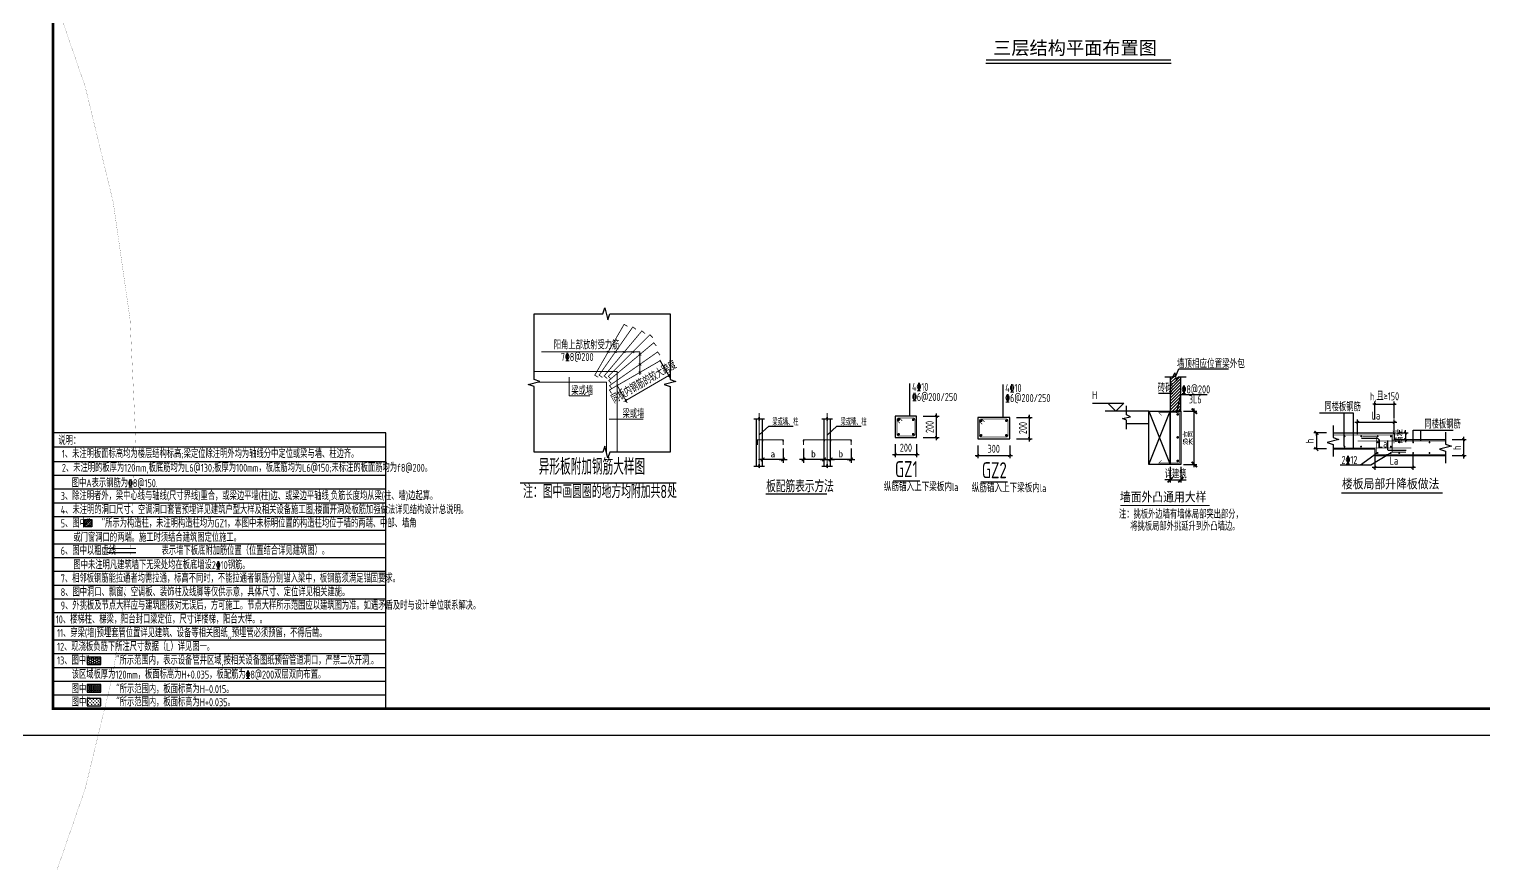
# Model space of a CAD drawing. Extents: x -1712635 to -854203, y -534641 to -21985.
# Drawn here: x -1262005 to -1207479, y -263296 to -232017 of the extents above; entities that cross this region are included whole.
import ezdxf
from ezdxf.enums import TextEntityAlignment as Align

# ---------------------------------------------------------------- set-up
doc = ezdxf.new("R2010")
doc.units = 0
doc.header["$LTSCALE"] = 1000
doc.linetypes.add('DASH', pattern=[0.35, 0.25, -0.1])
doc.linetypes.add('DOTE', pattern=[2.42, 2, -0.2, 0.02, -0.2])
doc.layers.get('0').update_dxf_attribs({"linetype": 'CONTINUOUS'})
doc.layers.get('Defpoints').update_dxf_attribs({"linetype": 'CONTINUOUS'})
for name, color, linetype, lineweight in [('+公共字体', 7, 'CONTINUOUS', 20), ('+图名', 243, 'CONTINUOUS', 20), ('+混凝土墙', 3, 'CONTINUOUS', 20), ('DOTE', 19, 'DOTE', 9), ('Z-详图标注', 3, 'CONTINUOUS', 18), ('查找字符', 1, 'CONTINUOUS', 18), ('说明文字', 7, 'CONTINUOUS', 18)]:
    doc.layers.add(name, color=color, linetype=linetype, lineweight=lineweight)
for name, color, linetype in [('-TK', 7, 'CONTINUOUS'), ('DIM', 2, 'CONTINUOUS'), ('FLOOR_UP_REIN', 13, 'CONTINUOUS'), ('GJ', 5, 'CONTINUOUS'), ('LINK', 6, 'CONTINUOUS'), ('OUTLINE', 2, 'CONTINUOUS'), ('REIN', 6, 'CONTINUOUS'), ('S-B板填充', 251, 'CONTINUOUS'), ('S-DETLCW-LINE1-pdx', 7, 'CONTINUOUS'), ('S-DETLCW-TEXT', 7, 'CONTINUOUS'), ('S-DETLS-HATCH', 251, 'CONTINUOUS'), ('S-DETLS-TEXT', 7, 'CONTINUOUS'), ('S-X详图填充', 252, 'CONTINUOUS'), ('S-X详图实线', 4, 'CONTINUOUS'), ('S-X详图标注', 3, 'CONTINUOUS'), ('S-X详图钢筋', 6, 'CONTINUOUS'), ('S-大样-砼线', 7, 'CONTINUOUS'), ('S-引出线', 40, 'CONTINUOUS'), ('S-文字', 7, 'CONTINUOUS'), ('S-板正筋', 2, 'CONTINUOUS'), ('S-构造柱', 212, 'CONTINUOUS'), ('S-表格线', 54, 'CONTINUOUS'), ('S-降板填充', 75, 'CONTINUOUS'), ('TEXT', 2, 'CONTINUOUS'), ('THIN', 7, 'CONTINUOUS'), ('大样线', 40, 'CONTINUOUS'), ('悬梁', 4, 'CONTINUOUS'), ('空调洞口标注', 130, 'CONTINUOUS')]:
    doc.layers.add(name, color=color, linetype=linetype)
doc.styles.add('-宋体', font='', dxfattribs={"width": 0.7, "height": 300, "bigfont": '宋体.TTF'})
doc.styles.add('10', font='', dxfattribs={"width": 0.7, "height": 300})
doc.styles.add('BW_Rein', font='Tssdeng.shx', dxfattribs={"width": 0.7, "bigfont": 'hztxt.shx'})
doc.styles.add('hzst', font='', dxfattribs={"width": 0.7})
doc.styles.add('TSSD_DIMENSION', font='Tssdeng.shx', dxfattribs={"width": 0.7, "bigfont": 'tssdchn.shx'})
doc.styles.add('TSSD_Label', font='Tssdeng.shx', dxfattribs={"width": 0.7, "bigfont": 'hztxt.shx'})
doc.styles.add('TSSD_Norm', font='Tssdeng.shx', dxfattribs={"bigfont": 'tssdchn.shx'})
doc.styles.add('TSSD_REIN', font='tssdeng.shx', dxfattribs={"width": 0.7, "height": 300, "bigfont": 'tssdchn.shx'})
doc.styles.get('-宋体').set_extended_font_data('SimSun')
doc.styles.get('10').set_extended_font_data('SimSun')
doc.styles.get('hzst').set_extended_font_data('SimSun')
doc.dimstyles.new('25-100', dxfattribs={"dimscale": 100, "dimtxt": 3, "dimasz": 2, "dimexe": 1, "dimexo": 1, "dimgap": 0.5, "dimtad": 1, "dimdec": 0, "dimlfac": 0.25, "dimdsep": 46, "dimtxsty": 'TSSD_REIN', "dimblk1": 'ARCHTICK', "dimblk2": 'ARCHTICK', "dimsah": 1, "dimcen": 2.5, "dimdle": 1, "dimclrd": 256, "dimclre": 256, "dimclrt": 7, "dimadec": 0, "dimazin": 0, "dimtfac": 1, "dimtdec": 0, "dimtix": 1, "dimtmove": 2, "dimatfit": 3, "dimldrblk": 'ARCHTICK', "dimfxl": 0, "dimtolj": 1, "dimtzin": 0, "dimlwd": -1, "dimlwe": -1, "dimarcsym": 0})
doc.dimstyles.new('TSSD_100_100$0', dxfattribs={"dimtxt": 300, "dimasz": 80, "dimexe": 100, "dimexo": 250, "dimgap": 100, "dimtad": 1, "dimdec": 0, "dimzin": 0, "dimdsep": 46, "dimtxsty": 'TSSD_DIMENSION', "dimblk": 'ARCHTICK', "dimcen": 0, "dimdle": 100, "dimclrd": 3, "dimclre": 3, "dimclrt": 7, "dimadec": 0, "dimazin": 0, "dimtfac": 1, "dimtdec": 0, "dimtix": 1, "dimtmove": 2, "dimatfit": 3, "dimldrblk": 'ARCHTICK', "dimfxl": 0, "dimtolj": 1, "dimtzin": 0, "dimarcsym": 0})
doc.dimstyles.new('TSSD_20_100', dxfattribs={"dimtxt": 300, "dimasz": 100, "dimexe": 100, "dimexo": 250, "dimgap": 100, "dimtad": 1, "dimdec": 0, "dimlfac": 0.2, "dimzin": 0, "dimdsep": 46, "dimtxsty": 'TSSD_DIMENSION', "dimblk": 'ARCHTICK', "dimcen": 0, "dimdle": 100, "dimclrt": 7, "dimadec": 0, "dimazin": 0, "dimtfac": 1, "dimtdec": 0, "dimtix": 1, "dimtmove": 2, "dimatfit": 3, "dimldrblk": 'ARCHTICK', "dimfxl": 0, "dimtolj": 1, "dimtzin": 0, "dimarcsym": 0})
doc.dimstyles.new('TSSD_25_100', dxfattribs={"dimtxt": 300, "dimasz": 100, "dimexe": 100, "dimexo": 250, "dimgap": 100, "dimtad": 1, "dimdec": 0, "dimlfac": 0.25, "dimzin": 0, "dimdsep": 46, "dimtxsty": 'TSSD_DIMENSION', "dimblk": 'ARCHTICK', "dimcen": 0, "dimdle": 100, "dimclrt": 7, "dimadec": 0, "dimazin": 0, "dimtfac": 1, "dimtdec": 0, "dimtix": 1, "dimtmove": 2, "dimatfit": 3, "dimldrblk": 'ARCHTICK', "dimfxl": 0, "dimtolj": 1, "dimtzin": 0, "dimarcsym": 0})

# ---------------------------------------------------------------- blocks, each defined once
blk = doc.blocks.new('A1')
blk.add_lwpolyline([(0, 59400), (0, 0), (84100, 0), (84100, 59400)], close=True)
at = {"const_width": 100}
blk.add_lwpolyline([(2500, 58400), (2500, 1000), (83100, 1000), (83100, 58400)], close=True, dxfattribs=at)
blk = doc.blocks.new('_DIMX')
blk.add_line((-150, 0), (150, 0))
at = {"const_width": 50}
blk.add_lwpolyline([(-70, -70), (70, 70)], dxfattribs=at)
blk = doc.blocks.new('A$C1DDD5A89')
at = {"color": 6, "const_width": 50}
blk.add_lwpolyline([(439, 25), (2741, 25)], dxfattribs=at)
at = {"layer": 'DOTE', "color": 8, "linetype": 'DOTE'}
for p, q in [((202, 3054), (202, 888)), ((2750, 3054), (2750, 888))]:
    blk.add_line(p, q, dxfattribs=at)
at = {"layer": 'GJ'}
blk.add_point((1858, 2022), dxfattribs=at)
at = {"layer": 'REIN', "color": 1, "const_width": 40}
for points in [[(129, 1860), (129, 2059), (1095, 2059), (1095, 1860)], [(1858, 1860), (1858, 2059), (3643, 2059), (3643, 1860)]]:
    blk.add_lwpolyline(points, dxfattribs=at)
at = {"layer": '大样线'}
for p, q in [((0, 2837), (188, 2837)), ((81, 2837), (81, 1066)), ((188, 2837), (202, 2909)), ((202, 2909), (202, 2778)), ((202, 2778), (217, 2837)), ((217, 2837), (395, 2837)), ((2548, 2837), (2736, 2837)), ((2736, 2837), (2751, 2909)), ((2751, 2909), (2751, 2778)), ((2751, 2778), (2766, 2837)), ((2766, 2837), (2943, 2837)), ((202, 2247), (556, 2571)), ((556, 2571), (1467, 2571)), ((2758, 2247), (3112, 2571)), ((3112, 2571), (4023, 2571)), ((188, 1066), (202, 1138)), ((202, 1138), (202, 1006)), ((2736, 1066), (2751, 1138)), ((2751, 1138), (2751, 1006)), ((0, 1066), (188, 1066)), ((202, 1006), (217, 1066)), ((217, 1066), (395, 1066)), ((2548, 1066), (2736, 1066)), ((2751, 1006), (2766, 1066)), ((2766, 1066), (2943, 1066))]:
    blk.add_line(p, q, dxfattribs=at)
at = {"layer": '大样线', "linetype": 'ByBlock'}
for p, q in [((323, 1066), (323, 2837)), ((2630, 1066), (2630, 2837)), ((2871, 1066), (2871, 2837))]:
    blk.add_line(p, q, dxfattribs=at)
at = {"layer": '大样线', "color": 0, "linetype": 'ByBlock'}
for p in [(323, 2022), (1095, 2022), (2630, 2022), (2871, 2022), (3643, 2022), (202, 1319)]:
    blk.add_point(p, dxfattribs=at)
at = {"layer": '空调洞口标注'}
for p, q in [((1095, 1732), (1095, 1190)), ((1858, 1732), (1858, 1190)), ((3643, 1732), (3643, 1190)), ((1094, 1319), (203, 1319)), ((2629, 1319), (1859, 1319)), ((3642, 1319), (2872, 1319))]:
    blk.add_line(p, q, dxfattribs=at)
blk.add_point((1858, 1319), dxfattribs=at)
at = {"layer": '空调洞口标注', "color": 0, "linetype": 'ByBlock'}
blk.add_point((2871, 1319), dxfattribs=at)
at = {"layer": '空调洞口标注', "xscale": 0.9649999998509884, "yscale": 0.9649999998509884, "zscale": 0.965, "rotation": 180}
for p in [(323, 1319), (1858, 1319)]:
    blk.add_blockref('_DIMX', p, dxfattribs=at)
at = {"layer": '空调洞口标注', "xscale": 0.9649999998509884, "yscale": 0.9649999998509884, "zscale": 0.965}
for p in [(1095, 1319), (2630, 1319), (2872, 1319), (3643, 1319)]:
    blk.add_blockref('_DIMX', p, dxfattribs=at)
at = {"layer": '空调洞口标注', "style": '10'}
for s, p in [('b', (2231, 1523)), ('b', (3257, 1523)), ('a', (709, 1523))]:
    blk.add_text(s, height=250, dxfattribs=at).set_placement(p, align=Align.MIDDLE_CENTER)
at = {"layer": '说明文字'}
for s, height, style, width, p in [('梁或墙、柱', 250, 'TSSD_REIN', 0.6, (693, 2596)), ('梁或墙、柱', 250, 'TSSD_REIN', 0.6, (3249, 2596)), ('板配筋表示方法', 450, 'TSSD_DIMENSION', 0.7, (459, 91))]:
    blk.add_text(s, height=height, dxfattribs=dict(at, style=style, width=width)).set_placement(p)
blk = doc.blocks.new('_ArchTick')
at = {"color": 0, "const_width": 0.35}
blk.add_lwpolyline([(-0.5, -0.5), (0.5, 0.5)], dxfattribs=at)
blk = doc.blocks.new('*D21')
at = {"layer": 'Defpoints', "color": 0}
for p in [(15039, 226788), (15039, 226538), (15580, 226538)]:
    blk.add_point(p, dxfattribs=at)
at = {"layer": 'S-X详图标注', "color": 0, "lineweight": -2}
for p, q in [((15580, 226788), (15580, 226888)), ((15289, 226788), (15680, 226788)), ((15289, 226538), (15680, 226538)), ((15580, 226788), (15580, 226538)), ((15580, 226538), (15580, 226438))]:
    blk.add_line(p, q, dxfattribs=at)
at = {"layer": 'S-X详图标注', "color": 0, "lineweight": -2, "xscale": 100, "yscale": 100, "zscale": 100}
for p, rotation in [((15580, 226788), 270), ((15580, 226538), 90)]:
    blk.add_blockref('_ArchTick', p, dxfattribs=dict(at, rotation=rotation))
at = {"layer": 'S-X详图标注', "color": 7, "insert": (15330, 226663), "char_height": 300, "attachment_point": 5, "rotation": 90, "style": 'TSSD_DIMENSION'}
blk.add_mtext('\\A1;高差', dxfattribs=at)
blk = doc.blocks.new('ArchTick')
at = {"color": 0, "linetype": 'ByBlock', "lineweight": -2, "const_width": 0.075}
blk.add_lwpolyline([(-0.25, -0.25), (0.25, 0.25)], dxfattribs=at)
blk = doc.blocks.new('_tsdbk')
blk.add_line((-1, 0), (0, 0))
at = {"const_width": 0.5}
blk.add_lwpolyline([(-0.7, -0.7), (0.7, 0.7)], dxfattribs=at)
blk = doc.blocks.new('*D22')
at = {"layer": 'Defpoints', "color": 0}
for p in [(12868, 226788), (12244, 226188), (12868, 226188)]:
    blk.add_point(p, dxfattribs=at)
at = {"layer": 'S-X详图标注', "color": 0, "lineweight": -2}
for p, q in [((12618, 226788), (12144, 226788)), ((12244, 226688), (12244, 226288)), ((12618, 226188), (12144, 226188))]:
    blk.add_line(p, q, dxfattribs=at)
at = {"layer": 'S-X详图标注', "color": 0, "lineweight": -2, "xscale": 100, "yscale": 100, "zscale": 100}
for p, rotation in [((12244, 226788), 90), ((12244, 226188), 270)]:
    blk.add_blockref('_tsdbk', p, dxfattribs=dict(at, rotation=rotation))
at = {"layer": 'S-X详图标注', "color": 7, "insert": (11994, 226488), "char_height": 300, "attachment_point": 5, "rotation": 90, "style": 'TSSD_DIMENSION'}
blk.add_mtext('\\A1;h', dxfattribs=at)
blk = doc.blocks.new('*D23')
at = {"layer": 'Defpoints', "color": 0}
for p in [(17083, 226538), (17083, 225938), (17763, 225938)]:
    blk.add_point(p, dxfattribs=at)
at = {"layer": 'S-X详图标注', "color": 0, "lineweight": -2}
for p, q in [((17333, 226538), (17863, 226538)), ((17763, 226638), (17763, 225838)), ((17333, 225938), (17863, 225938))]:
    blk.add_line(p, q, dxfattribs=at)
at = {"layer": 'S-X详图标注', "color": 0, "lineweight": -2, "xscale": 100, "yscale": 100, "zscale": 100}
for p, rotation in [((17763, 226538), 90), ((17763, 225938), 270)]:
    blk.add_blockref('_ArchTick', p, dxfattribs=dict(at, rotation=rotation))
at = {"layer": 'S-X详图标注', "color": 7, "insert": (17513, 226238), "char_height": 300, "attachment_point": 5, "rotation": 90, "style": 'TSSD_DIMENSION'}
blk.add_mtext('\\A1;h', dxfattribs=at)
blk = doc.blocks.new('*D24')
at = {"layer": 'Defpoints', "color": 0}
for p in [(15159, 227867), (14439, 227080), (15159, 227080)]:
    blk.add_point(p, dxfattribs=at)
at = {"layer": 'S-X详图标注', "color": 3, "lineweight": -2}
for p, q in [((14439, 227330), (14439, 227967)), ((15159, 227330), (15159, 227967)), ((14439, 227867), (14359, 227867)), ((14439, 227867), (15159, 227867)), ((15159, 227867), (15239, 227867))]:
    blk.add_line(p, q, dxfattribs=at)
at = {"layer": 'S-X详图标注', "color": 3, "lineweight": -2, "xscale": 80, "yscale": 80, "zscale": 80}
blk.add_blockref('_ArchTick', (14439, 227867), dxfattribs=at)
at = {"layer": 'S-X详图标注', "color": 3, "lineweight": -2, "xscale": 80, "yscale": 80, "zscale": 80, "rotation": 180}
blk.add_blockref('_ArchTick', (15159, 227867), dxfattribs=at)
at = {"layer": 'S-X详图标注', "color": 7, "insert": (14799, 228128), "char_height": 300, "attachment_point": 5, "style": 'TSSD_DIMENSION'}
blk.add_mtext('\\A1;h,且≥150', dxfattribs=at)
blk = doc.blocks.new('*D25')
at = {"layer": 'Defpoints', "color": 0}
for p in [(15159, 227192), (13789, 226489), (15159, 226489)]:
    blk.add_point(p, dxfattribs=at)
at = {"layer": 'S-X详图标注', "color": 0, "lineweight": -2}
for p, q in [((13689, 227192), (15259, 227192)), ((13789, 226739), (13789, 227292)), ((15159, 226739), (15159, 227292))]:
    blk.add_line(p, q, dxfattribs=at)
at = {"layer": 'S-X详图标注', "color": 0, "lineweight": -2, "xscale": 100, "yscale": 100, "zscale": 100, "rotation": 180}
blk.add_blockref('_ArchTick', (13789, 227192), dxfattribs=at)
at = {"layer": 'S-X详图标注', "color": 0, "lineweight": -2, "xscale": 100, "yscale": 100, "zscale": 100}
blk.add_blockref('_ArchTick', (15159, 227192), dxfattribs=at)
at = {"layer": 'S-X详图标注', "color": 7, "insert": (14474, 227442), "char_height": 300, "attachment_point": 5, "style": 'TSSD_DIMENSION'}
blk.add_mtext('\\A1;La', dxfattribs=at)
blk = doc.blocks.new('*D26')
at = {"layer": 'Defpoints', "color": 0}
for p in [(15861, 226306), (14439, 226188), (15861, 225502)]:
    blk.add_point(p, dxfattribs=at)
at = {"layer": 'S-X详图标注', "color": 0, "lineweight": -2}
for p, q in [((14439, 225938), (14439, 225402)), ((15861, 226056), (15861, 225402)), ((14339, 225502), (15961, 225502))]:
    blk.add_line(p, q, dxfattribs=at)
at = {"layer": 'S-X详图标注', "color": 0, "lineweight": -2, "xscale": 100, "yscale": 100, "zscale": 100, "rotation": 180}
blk.add_blockref('_ArchTick', (14439, 225502), dxfattribs=at)
at = {"layer": 'S-X详图标注', "color": 0, "lineweight": -2, "xscale": 100, "yscale": 100, "zscale": 100}
blk.add_blockref('_ArchTick', (15861, 225502), dxfattribs=at)
at = {"layer": 'S-X详图标注', "color": 7, "insert": (15150, 225752), "char_height": 300, "attachment_point": 5, "style": 'TSSD_DIMENSION'}
blk.add_mtext('\\A1;La', dxfattribs=at)
blk = doc.blocks.new('*D28')
at = {"layer": 'Defpoints', "color": 0}
for p in [(30394, 226071), (30794, 226071), (30794, 225492)]:
    blk.add_point(p, dxfattribs=at)
at = {"layer": 'S-X详图标注'}
for p, q in [((30394, 225971), (30394, 225392)), ((30794, 225971), (30794, 225392)), ((30394, 225492), (30194, 225492)), ((30394, 225492), (30794, 225492)), ((30794, 225492), (30994, 225492))]:
    blk.add_line(p, q, dxfattribs=at)
at = {"layer": 'S-X详图标注', "xscale": 200, "yscale": 200, "zscale": 200}
blk.add_blockref('_ArchTick', (30394, 225492), dxfattribs=at)
at = {"layer": 'S-X详图标注', "xscale": 200, "yscale": 200, "zscale": 200, "rotation": 180}
blk.add_blockref('_ArchTick', (30794, 225492), dxfattribs=at)
at = {"layer": 'S-X详图标注', "color": 7, "insert": (30594, 225692), "char_height": 300, "attachment_point": 5, "style": 'TSSD_REIN'}
blk.add_mtext('\\A1;详建筑', dxfattribs=at)
blk = doc.blocks.new('*D29')
at = {"layer": 'Defpoints', "color": 0}
for p in [(30794, 228060), (31291, 228060), (30794, 226060)]:
    blk.add_point(p, dxfattribs=at)
at = {"layer": 'S-X详图标注'}
for p, q in [((30894, 228060), (31391, 228060)), ((31291, 225960), (31291, 228160)), ((30894, 226060), (31391, 226060))]:
    blk.add_line(p, q, dxfattribs=at)
at = {"layer": 'S-X详图标注', "xscale": 200, "yscale": 200, "zscale": 200}
for p, rotation in [((31291, 228060), 90), ((31291, 226060), 270)]:
    blk.add_blockref('_ArchTick', p, dxfattribs=dict(at, rotation=rotation))
at = {"layer": 'S-X详图标注', "color": 7, "insert": (31091, 227060), "char_height": 300, "attachment_point": 5, "rotation": 90, "style": 'TSSD_REIN'}
blk.add_mtext('\\A1;梁高', dxfattribs=at)
blk = doc.blocks.new('*D1461')
at = {"layer": 'Defpoints', "color": 0}
for p in [(-1228742, -246524), (-1228000, -246524), (-1228742, -247324)]:
    blk.add_point(p, dxfattribs=at)
at = {"layer": 'DIM', "color": 0, "lineweight": -2}
for p, q in [((-1228000, -247424), (-1228000, -246424)), ((-1228492, -246524), (-1227900, -246524)), ((-1228492, -247324), (-1227900, -247324))]:
    blk.add_line(p, q, dxfattribs=at)
at = {"layer": 'DIM', "color": 0, "lineweight": -2, "xscale": 100, "yscale": 100, "zscale": 100}
for p, rotation in [((-1228000, -246524), 90), ((-1228000, -247324), 270)]:
    blk.add_blockref('_ArchTick', p, dxfattribs=dict(at, rotation=rotation))
at = {"layer": 'DIM', "color": 7, "insert": (-1228250, -246924), "char_height": 300, "attachment_point": 5, "rotation": 90, "style": 'TSSD_DIMENSION'}
blk.add_mtext('\\A1;200', dxfattribs=at)
blk = doc.blocks.new('*D1462')
at = {"layer": 'Defpoints', "color": 0}
for p in [(-1229542, -247324), (-1228742, -247324), (-1228742, -247951)]:
    blk.add_point(p, dxfattribs=at)
at = {"layer": 'DIM', "color": 0, "lineweight": -2}
for p, q in [((-1229642, -247951), (-1228642, -247951)), ((-1229542, -247574), (-1229542, -248051)), ((-1228742, -247574), (-1228742, -248051))]:
    blk.add_line(p, q, dxfattribs=at)
at = {"layer": 'DIM', "color": 0, "lineweight": -2, "xscale": 100, "yscale": 100, "zscale": 100, "rotation": 180}
blk.add_blockref('_ArchTick', (-1229542, -247951), dxfattribs=at)
at = {"layer": 'DIM', "color": 0, "lineweight": -2, "xscale": 100, "yscale": 100, "zscale": 100}
blk.add_blockref('_ArchTick', (-1228742, -247951), dxfattribs=at)
at = {"layer": 'DIM', "color": 7, "insert": (-1229142, -247701), "char_height": 300, "attachment_point": 5, "style": 'TSSD_DIMENSION'}
blk.add_mtext('\\A1;200', dxfattribs=at)
blk = doc.blocks.new('*D195')
at = {"layer": 'Defpoints', "color": 0}
for p in [(5060, 9464), (3444, 8530), (5522, 8664)]:
    blk.add_point(p, dxfattribs=at)
at = {"layer": 'DIM', "color": 3, "lineweight": -2}
for p, q in [((5185, 9247), (5572, 8577)), ((3569, 8314), (3956, 7644)), ((3906, 7730), (5522, 8664)), ((5522, 8664), (5592, 8704)), ((3906, 7730), (3836, 7690))]:
    blk.add_line(p, q, dxfattribs=at)
at = {"layer": 'DIM', "color": 3, "lineweight": -2, "xscale": 80, "yscale": 80, "zscale": 80}
for p, rotation in [((5522, 8664), 209.999999999947), ((3906, 7730), 29.99999999994698)]:
    blk.add_blockref('_ArchTick', p, dxfattribs=dict(at, rotation=rotation))
at = {"layer": 'DIM', "color": 7, "insert": (4589, 8413), "char_height": 300, "attachment_point": 5, "rotation": 30, "style": 'TSSD_DIMENSION'}
blk.add_mtext('\\A1;同板内钢筋的较大跨度', dxfattribs=at)
blk = doc.blocks.new('*D1467')
at = {"layer": 'Defpoints', "color": 0}
for p in [(-1225251, -246565), (-1224508, -246565), (-1225251, -247365)]:
    blk.add_point(p, dxfattribs=at)
at = {"layer": 'DIM', "color": 0, "lineweight": -2}
for p, q in [((-1225001, -246565), (-1224408, -246565)), ((-1224508, -247465), (-1224508, -246465)), ((-1225001, -247365), (-1224408, -247365))]:
    blk.add_line(p, q, dxfattribs=at)
at = {"layer": 'DIM', "color": 0, "lineweight": -2, "xscale": 100, "yscale": 100, "zscale": 100}
for p, rotation in [((-1224508, -246565), 90), ((-1224508, -247365), 270)]:
    blk.add_blockref('_ArchTick', p, dxfattribs=dict(at, rotation=rotation))
at = {"layer": 'DIM', "color": 7, "insert": (-1224758, -246965), "char_height": 300, "attachment_point": 5, "rotation": 90, "style": 'TSSD_DIMENSION'}
blk.add_mtext('\\A1;200', dxfattribs=at)
blk = doc.blocks.new('*D1468')
at = {"layer": 'Defpoints', "color": 0}
for p in [(-1226451, -247365), (-1225251, -247365), (-1225251, -247992)]:
    blk.add_point(p, dxfattribs=at)
at = {"layer": 'DIM', "color": 0, "lineweight": -2}
for p, q in [((-1226551, -247992), (-1225151, -247992)), ((-1226451, -247615), (-1226451, -248092)), ((-1225251, -247615), (-1225251, -248092))]:
    blk.add_line(p, q, dxfattribs=at)
at = {"layer": 'DIM', "color": 0, "lineweight": -2, "xscale": 100, "yscale": 100, "zscale": 100, "rotation": 180}
blk.add_blockref('_ArchTick', (-1226451, -247992), dxfattribs=at)
at = {"layer": 'DIM', "color": 0, "lineweight": -2, "xscale": 100, "yscale": 100, "zscale": 100}
blk.add_blockref('_ArchTick', (-1225251, -247992), dxfattribs=at)
at = {"layer": 'DIM', "color": 7, "insert": (-1225851, -247742), "char_height": 300, "attachment_point": 5, "style": 'TSSD_DIMENSION'}
blk.add_mtext('\\A1;300', dxfattribs=at)
blk = doc.blocks.new('20210306.16463091')
at = {"layer": 'S-DETLS-TEXT', "const_width": 50}
blk.add_lwpolyline([(1330.2, 0), (5133.9, 0)], dxfattribs=at)
at = {"layer": 'S-X详图实线', "linetype": 'ByBlock'}
for points in [[(1023.9, 2251.8), (3314.8, 2251.8), (3314.8, 2001.8), (5238.7, 2001.8)], [(1023.9, 1651.8), (2594.8, 1651.8), (2594.8, 1401.8), (5238.7, 1401.8)]]:
    blk.add_lwpolyline(points, dxfattribs=at)
at = {"layer": 'S-X详图标注', "linetype": 'ByBlock'}
for points in [[(1786.5, 1689.3), (1786.5, 2997.1), (520.6, 2997.1)], [(1442.5, 1753.1), (1442.5, 2997.1), (676.7, 2997.1)], [(4027.7, 1919.3), (4027.7, 2357.9), (5495.2, 2357.9)], [(4310.8, 1952.4), (4310.8, 2357.9), (5529.3, 2357.9)], [(3208.2, 1502.9), (2435.2, 1044.4), (1285.7, 1044.4)], [(2696.3, 1501.8), (2050.4, 1044.4)]]:
    blk.add_lwpolyline(points, dxfattribs=at)
at = {"layer": 'S-X详图标注'}
for points in [[(2094.8, 2053), (2684.6, 2053, -0.4142136), (2734.6, 2003), (2734.6, 1689.3)], [(3059.9, 1964.4), (3059.9, 1656.2, 0.4142136), (3109.9, 1606.2), (3763.5, 1606.2)]]:
    blk.add_lwpolyline(points, format="xyb", dxfattribs=at)
at = {"layer": 'S-X详图钢筋', "linetype": 'ByBlock', "const_width": 30}
for points in [[(1023.9, 2178.2), (3241, 2178.2), (3241, 1531.8), (3756, 1531.8)], [(1023.9, 1689.3), (3962.9, 1689.3)], [(1944.7, 1952.4), (5238.7, 1952.4)], [(5238.7, 1451), (2646.3, 1451), (2646.3, 2110.6), (2118.4, 2110.6)]]:
    blk.add_lwpolyline(points, dxfattribs=at)
at = {"layer": 'S-X详图钢筋', "const_width": 35}
for points in [[(1435.6, 1739.2, 1), (1470.6, 1739.2, 1)], [(1441.9, 2125.6, 1), (1476.9, 2125.6, 1)], [(2055.9, 1741.1, 1), (2090.9, 1741.1, 1)], [(2062.1, 2127.5, 1), (2097.1, 2127.5, 1)], [(2679.7, 2127.5, 1), (2714.7, 2127.5, 1)], [(2680.4, 1901.9, 1), (2715.4, 1901.9, 1)], [(3171.7, 2126, 1), (3206.7, 2126, 1)], [(3173.8, 1739.3, 1), (3208.8, 1739.3, 1)], [(3488, 1901.8, 1), (3523, 1901.8, 1)], [(4010.2, 1901.8, 1), (4045.2, 1901.8, 1)], [(4621.3, 1901.8, 1), (4656.3, 1901.8, 1)], [(2680.7, 1501.8, 1), (2715.7, 1501.8, 1)], [(3173.2, 1502.9, 1), (3208.2, 1502.9, 1)], [(3488.2, 1500.8, 1), (3523.2, 1500.8, 1)], [(4010.4, 1500.8, 1), (4045.4, 1500.8, 1)], [(4621.5, 1500.8, 1), (4656.5, 1500.8, 1)]]:
    blk.add_lwpolyline(points, format="xyb", close=True, dxfattribs=at)
at = {"layer": 'THIN'}
for points in [[(1023.9, 2531.8), (1023.9, 2081.8), (1243.9, 2011.8), (803.9, 1891.8), (1023.9, 1821.8), (1023.9, 1371.8)], [(5238.7, 2281.8), (5238.7, 1831.8), (5458.7, 1761.8), (5018.7, 1641.8), (5238.7, 1571.8), (5238.7, 1121.8)]]:
    blk.add_lwpolyline(points, dxfattribs=at)
at = {"layer": 'S-DETLCW-TEXT', "style": 'hzst', "width": 0.85}
blk.add_text('楼板局部升降板做法', height=350, dxfattribs=at).set_placement((1357.9, 173.9))
at = {"layer": 'S-X详图标注', "color": 7, "insert": (2898.8, 1855.6), "char_height": 300, "attachment_point": 5, "style": 'TSSD_REIN'}
blk.add_mtext('\\A1;La', dxfattribs=at)
at = {"layer": 'TEXT', "style": 'TSSD_REIN', "width": 0.7}
for s, p in [('同楼板钢筋', (700.4, 3072.4)), ('同楼板钢筋', (4446.4, 2423.2)), ('2%%13212', (1341.1, 1090.9))]:
    blk.add_text(s, height=300, dxfattribs=at).set_placement(p)
at = {"layer": 'S-X详图标注'}
dim = blk.add_linear_dim(base=(3314.8, 3330), p1=(2594.8, 2543.3), p2=(3314.8, 2543.3), text='h,且≥150', dimstyle='TSSD_100_100$0', dxfattribs=at)
dim.commit()
dim.dimension.update_dxf_attribs({"geometry": '*D24', "text_midpoint": (2954.8, 3591.5), "insert": (-11844.2, -224536.6)})
for base, p1, p2, override, picture, middle in [((3314.8, 2655.7), (1944.7, 1952.4), (3314.8, 1952.4), {"dimasz": 100, "dimblk1": 'ArchTick', "dimblk2": 'ArchTick', "dimclrd": 0, "dimclre": 0}, '*D25', (2629.7, 2905.7)), ((4016.4, 965.4), (2594.8, 1651.8), (4016.4, 1769), {"dimtxt": 300, "dimasz": 100, "dimblk1": 'ArchTick', "dimblk2": 'ArchTick', "dimclrd": 0, "dimclre": 0}, '*D26', (3305.6, 1215.4))]:
    dim = blk.add_linear_dim(base=base, p1=p1, p2=p2, text='La', dimstyle='TSSD_100_100$0', override=override, dxfattribs=at)
    dim.commit()
    dim.dimension.update_dxf_attribs({"geometry": picture, "text_midpoint": middle, "insert": (-11844.2, -224536.6)})
dim = blk.add_linear_dim(base=(400, 1651.8), p1=(1023.9, 2251.8), p2=(1023.9, 1651.8), angle=90, text='h', dimstyle='TSSD_20_100', dxfattribs=at)
dim.commit()
dim.dimension.update_dxf_attribs({"geometry": '*D22', "text_midpoint": (150, 1951.8), "insert": (-11844.2, -224536.6)})
for base, p1, p2, text, picture, middle in [((3735.8, 2001.8), (3194.8, 2251.8), (3194.8, 2001.8), '高差', '*D21', (3485.8, 2126.8)), ((5919.1, 1401.8), (5238.7, 2001.8), (5238.7, 1401.8), 'h', '*D23', (5669.1, 1701.8))]:
    dim = blk.add_linear_dim(base=base, p1=p1, p2=p2, angle=90, text=text, dimstyle='TSSD_100_100$0', override={"dimtxt": 300, "dimasz": 100, "dimblk1": 'ArchTick', "dimblk2": 'ArchTick', "dimclrd": 0, "dimclre": 0}, dxfattribs=at)
    dim.commit()
    dim.dimension.update_dxf_attribs({"geometry": picture, "text_midpoint": middle, "insert": (-11844.2, -224536.6)})
blk = doc.blocks.new('20210306.16465652')
at = {"layer": 'S-DETLS-HATCH'}
h = blk.add_hatch(dxfattribs=at)
h.set_pattern_fill('ANSI31', color=256, scale=25)
h.set_pattern_definition([(45, (-250051.66, 573697.02), (-56.126601, 56.126601), [])])
h.paths.add_polyline_path([(3315.4, 5761.9), (3215.4, 5761.9), (3145.4, 5611.9), (3085.4, 5911.9), (3015.4, 5761.9), (2915.4, 5761.9), (2915.4, 4472.4), (3315.4, 4472.4)])
at = {"layer": 'S-DETLCW-LINE1-pdx'}
for points in [[(2715.4, 5761.9), (3015.4, 5761.9), (3085.4, 5911.9), (3145.4, 5611.9), (3215.4, 5761.9), (3515.4, 5761.9)], [(1268.2, 3792.4), (1268.2, 4132.4), (1118.2, 4202.4), (1418.2, 4262.4), (1268.2, 4332.4), (1268.2, 4672.4)]]:
    blk.add_lwpolyline(points, dxfattribs=at)
at = {"layer": 'S-DETLCW-TEXT', "const_width": 30}
blk.add_lwpolyline([(4388.8, 937.6), (1041.9, 937.6)], dxfattribs=at)
at = {"layer": 'S-DETLS-TEXT'}
blk.add_line((3009.8, 5139.7), (2467.6, 5139.7), dxfattribs=at)
for points in [[(3115.4, 5761.9), (3233, 6051.8), (5095.2, 6051.8)], [(3165.2, 4412.4), (3315.4, 5101.5), (4302.7, 5101.5)]]:
    blk.add_lwpolyline(points, dxfattribs=at)
at = {"layer": 'S-X详图实线'}
for p, q in [((2115.4, 4472.4), (1268.2, 4472.4)), ((2115.4, 4472.4), (2915.4, 2472.4)), ((2115.4, 2472.4), (2915.4, 4472.4)), ((2115.4, 3992.4), (1268.2, 3992.4))]:
    blk.add_line(p, q, dxfattribs=at)
blk.add_lwpolyline([(2915.4, 5761.9), (2915.4, 4472.4), (3315.4, 4472.4), (3315.4, 5761.9)], dxfattribs=at)
for points in [[(2115.4, 4472.4), (2915.4, 4472.4), (2915.4, 2472.4), (2115.4, 2472.4)], [(2915.4, 4472.4), (3315.4, 4472.4), (3315.4, 2472.4), (2915.4, 2472.4)]]:
    blk.add_lwpolyline(points, close=True, dxfattribs=at)
at = {"layer": 'S-X详图标注'}
blk.add_line((1268.2, 4472.4), (468.4, 4472.4), dxfattribs=at)
blk.add_lwpolyline([(0, 4772.4), (1168.3, 4772.4), (868.3, 4472.4), (568.3, 4772.4)], dxfattribs=at)
at = {"layer": 'S-X详图钢筋', "const_width": 20}
blk.add_lwpolyline([(2592.4, 4306.3), (2486.4, 4412.4), (3255.4, 4412.4), (3255.4, 2532.4), (2486.4, 2532.4), (2592.4, 2638.4)], dxfattribs=at)
at = {"layer": 'S-X详图钢筋', "const_width": 50}
for points in [[(3168.1, 4350.3, 1), (3218.1, 4350.3, 1)], [(3168.1, 3488.9, 1), (3218.1, 3488.9, 1)], [(3168.1, 2609.8, 1), (3218.1, 2609.8, 1)]]:
    blk.add_lwpolyline(points, format="xyb", close=True, dxfattribs=at)
at = {"layer": 'S-DETLCW-TEXT', "style": 'hzst', "width": 0.85}
blk.add_text('墙面外凸通用大样', height=350, dxfattribs=at).set_placement((1025.4, 1088.1))
at = {"layer": 'S-DETLS-TEXT', "width": 0.7}
for s, style, p in [('墙顶相应位置梁外包', 'BW_Rein', (3158.9, 6088.4)), ('砖砌', 'BW_Rein', (2442.3, 5176.3)), ('%%1328@200', 'BW_Rein', (3336.9, 5138.1)), ('3L6', 'BW_Rein', (3608.6, 4766)), ('注：挑板外边墙有墙体局部突出部分，', 'TSSD_REIN', (991.5, 450)), ('将挑板局部外挑延升到外凸墙边。', 'TSSD_REIN', (1414.1, 0))]:
    blk.add_text(s, height=300, dxfattribs=dict(at, style=style)).set_placement(p)
at = {"layer": 'S-DETLS-TEXT', "style": 'TSSD_REIN', "width": 0.75}
blk.add_text('H', height=300, dxfattribs=at).set_placement((181.3, 4832.5), align=Align.BOTTOM_RIGHT)
at = {"layer": 'S-X详图标注'}
for p1, p2, distance, text, picture, middle in [((3315.4, 2472.4), (3315.4, 4472.4), -496.7, '梁高', '*D29', (3612.1, 3472.4)), ((2915.4, 2483.6), (3315.4, 2483.6), -579.2, '详建筑', '*D28', (3115.4, 2104.4))]:
    dim = blk.add_aligned_dim(p1=p1, p2=p2, distance=distance, text=text, dimstyle='25-100', dxfattribs=at)
    dim.commit()
    dim.dimension.update_dxf_attribs({"geometry": picture, "text_midpoint": middle, "insert": (-27478.5, -223587.5)})
blk = doc.blocks.new('A$C3D802B83')
at = {"layer": '+公共字体', "linetype": 'Continuous'}
for p, q in [((744, 9550.9), (4432.1, 9550.9)), ((4432.1, 8687.9), (4432.1, 9550.9)), ((1781.2, 8604.3), (1781.2, 7908.1)), ((1781.2, 7900.1), (2555.9, 7900.1)), ((3278.8, 7035.6), (4551.4, 7035.6))]:
    blk.add_line(p, q, dxfattribs=at)
at = {"layer": '+图名', "linetype": 'Continuous', "const_width": 50}
blk.add_lwpolyline([(-63, 4643.9), (5800.4, 4643.9)], dxfattribs=at)
at = {"layer": '+混凝土墙', "linetype": 'Continuous'}
for p, q in [((468.2, 8822.4), (3581.4, 8822.4)), ((3581.4, 8822.4), (3581.4, 5796.4)), ((597.3, 8422.4), (3181.4, 8422.4)), ((3181.4, 8422.4), (3181.4, 5796.4))]:
    blk.add_line(p, q, dxfattribs=at)
at = {"layer": 'FLOOR_UP_REIN', "const_width": 30}
for points in [[(3970.2, 10507.9), (3840.3, 10582.9), (2739.8, 8676.9), (2869.7, 8601.9)], [(4289.1, 10397.8), (4166.2, 10483.8), (2903.8, 8681), (3026.7, 8594.9)], [(4622.7, 10240.4), (4507.8, 10336.8), (3093.1, 8650.8), (3208, 8554.4)], [(4914.2, 10087.1), (4808.2, 10193.1), (3251.9, 8636.8), (3358, 8530.8)], [(5048.3, 9777.8), (4951.8, 9892.7), (3265.9, 8478), (3362.3, 8363.1)], [(5184.9, 9428.3), (5098.9, 9551.1), (3296, 8288.8), (3382.1, 8165.9)], [(5273, 9095.3), (5198, 9225.2), (3292, 8124.8), (3367, 7994.9)]]:
    blk.add_lwpolyline(points, dxfattribs=at)
at = {"layer": 'THIN'}
blk.add_lwpolyline([(5562.2, 5796.4), (3306.7, 5796.4), (3236.7, 5576.4), (3116.7, 6016.4), (3046.7, 5796.4), (468.2, 5796.4), (468.2, 8257.2), (248.2, 8327.2), (688.2, 8447.2), (468.2, 8517.2), (468.2, 10977.9), (3046.7, 10977.9), (3116.7, 11197.9), (3236.7, 10757.9), (3306.7, 10977.9), (5562.2, 10977.9), (5562.2, 8517.2), (5782.2, 8447.2), (5342.2, 8327.2), (5562.2, 8257.2)], close=True, dxfattribs=at)
at = {"layer": '查找字符', "const_width": 35}
for points in [[(3195.4, 9582.1), (3293.5, 9519.7)], [(3461.2, 9577.4), (3559.3, 9515)], [(3788.2, 9577.4), (3886.4, 9515)], [(4121.9, 9577.4), (4220.1, 9515)], [(4388.1, 9483.1), (4486.2, 9420.7)], [(4388.1, 9110.7), (4486.2, 9048.3)], [(4388.1, 8809.5), (4486.2, 8747.1)]]:
    blk.add_lwpolyline(points, dxfattribs=at)
at = {"layer": '+公共字体', "linetype": 'Continuous', "style": 'TSSD_REIN', "width": 0.7}
for s, p in [('阳角上部放射受力筋', (1206.7, 9652.5)), ('7%%1328@200', (1467.3, 9212.7)), ('梁或墙', (1863, 7938.4)), ('梁或墙', (3783.9, 7076.5))]:
    blk.add_text(s, height=300, dxfattribs=at).set_placement(p)
blk.add_text('注：图中画圆圈的地方均附加共8处', height=500, dxfattribs=at).set_placement((55.5, 3920.3), align=Align.BOTTOM_LEFT)
at = {"layer": '+图名', "linetype": 'Continuous', "style": 'TSSD_REIN', "width": 0.7}
blk.add_text('异形板附加钢筋大样图', height=600, dxfattribs=at).set_placement((640.5, 4766.9), align=Align.BOTTOM_LEFT)
at = {"layer": 'DIM'}
dim = blk.add_aligned_dim(p1=(3443.8, 8530.2), p2=(5060.4, 9463.5), distance=-923.8, text='同板内钢筋的较大跨度', dimstyle='TSSD_100_100$0', dxfattribs=at)
dim.commit()
dim.dimension.update_dxf_attribs({"geometry": '*D195', "text_midpoint": (4589, 8413.4)})

msp = doc.modelspace()

# ---------------------------------------------------------------- hatches: boundary and pattern name
at = {"layer": 'S-B板填充'}
h = msp.add_hatch(dxfattribs=at)
h.set_pattern_fill('ANGLE', color=252, scale=10, style=0)
h.set_pattern_definition([(0, (-1174516.26, -452449.995), (0, 69.85), [50.8, -19.05]), (90, (-1174516.26, -452449.995), (-69.85, 4e-15), [50.8, -19.05])])
h.paths.add_polyline_path([(-1259827.1, -256858.34), (-1259316, -256858.34), (-1259316, -256579.56), (-1259827.1, -256579.56)])
h = msp.add_hatch(dxfattribs=at)
h.set_pattern_fill('CROSS', color=252, scale=10, style=0)
h.set_pattern_definition([(0, (-1174516.257, -452449.995), (63.5, 63.5), [31.75, -95.25]), (90, (-1174500.38, -452465.87), (-63.5, 63.5), [31.75, -95.25])])
h.paths.add_polyline_path([(-1259827.1, -257372.63), (-1259316, -257372.63), (-1259316, -257093.85), (-1259827.1, -257093.85)])
at = {"layer": 'S-构造柱'}
h = msp.add_hatch(dxfattribs=at)
h.set_pattern_fill('ARMORED', color=256, scale=12.857143, style=0)
h.set_pattern_definition([(50, (-3113191.17, -382010.15), (92.2191663, -8.0681316), [9.642857, -106.0714286]), (355, (-3113191.17, -382010.15), (-17.839457, 96.710417), [7.7142857, -84.857143]), (100.4514, (-3113183.49, -382010.82), (74.3797776, 88.642227), [8.1951673, -90.146843]), (46.1842, (-3113191.17, -381984.44), (137.216706, -21.281016), [14.464286, -159.107143]), (96.6356, (-3113179.74, -381986.21), (120.170919, 125.243726), [12.292751, -135.220243]), (351.1842, (-3113191.17, -381984.44), (120.170822, 125.24382), [11.571429, -127.285714]), (21, (-3113178.314, -381990.865), (76.7451924, -51.765286), [9.642857, -106.0714286]), (326, (-3113178.31, -381990.86), (31.2834, 93.233577), [7.7142857, -84.857143]), (71.4514, (-3113171.92, -381995.18), (108.0286237, 41.4682067), [8.1951673, -90.146843]), (37.5, (-3113191.17, -382010.15), (1.56340997, 42.80063835), [0, -83.8285714, 0, -86.1428571, 0, -85.1785714]), (7.5, (-3113191.17, -382010.15), (33.8232262, 50.7100772), [0, -49.1142857, 0, -81.9, 0, -32.4642857]), (327.5, (-3113219.843, -382010.15), (68.6343132, -2.8999121), [0, -32.1428571, 0, -100.2857143, 0, -133.0714286]), (317.5, (-3113232.7, -382010.15), (74.981079, 12.8706406), [0, -41.7857143, 0, -66.6, 0, -94.5]), (45, (-3113191.17, -382010.15), (-45.4568645, 45.4568645), [])])
h.paths.add_polyline_path([(-1259922.59, -250387.62), (-1259648.3, -250387.62), (-1259648.3, -250661.9), (-1259922.59, -250661.9)])
at = {"layer": 'S-降板填充', "linetype": 'ByBlock'}
h = msp.add_hatch(dxfattribs=at)
h.set_pattern_fill('HONEY', color=8, scale=17.142857, style=0)
h.set_pattern_definition([(0, (-4072412.193, -323540.04), (81.6428571, 47.1365143), [54.4285714, -108.8571429]), (120, (-4072412.193, -323540.04), (-81.6428474, 47.1365312), [54.4285714, -108.8571429]), (60, (-4072412.193, -323540.04), (9.75e-06, 94.2730455), [-108.8571429, 54.4285714])])
h.paths.add_polyline_path([(-1259827.1, -255829.77), (-1259316, -255829.77), (-1259316, -255550.99), (-1259827.1, -255550.99)])

# ---------------------------------------------------------------- linework, layer by layer
at = {"layer": 'LINK', "color": 1, "const_width": 25}
for points in [[(-1229371.21, -246783.85), (-1229463.13, -246691.93, -0.19891237), (-1229477.19, -246657.99), (-1229477.19, -246637.48, -0.41421356), (-1229429.19, -246589.48), (-1228855.19, -246589.48, -0.41421356), (-1228807.19, -246637.48), (-1228807.19, -247211.48, -0.41421356), (-1228855.19, -247259.48), (-1229429.19, -247259.48, -0.41421356), (-1229477.19, -247211.48), (-1229477.19, -246637.48, -0.41421356), (-1229429.19, -246589.48), (-1229408.68, -246589.48, -0.19891237), (-1229374.74, -246603.54), (-1229282.82, -246695.47)], [(-1226279.99, -246824.38), (-1226371.91, -246732.46, -0.19891237), (-1226385.97, -246698.52), (-1226385.97, -246678.01, -0.41421356), (-1226337.97, -246630.01), (-1225363.97, -246630.01, -0.41421356), (-1225315.97, -246678.01), (-1225315.97, -247252.01, -0.41421356), (-1225363.97, -247300.01), (-1226337.97, -247300.01, -0.41421356), (-1226385.97, -247252.01), (-1226385.97, -246678.01, -0.41421356), (-1226337.97, -246630.01), (-1226317.46, -246630.01, -0.19891237), (-1226283.52, -246644.07), (-1226191.6, -246735.99)]]:
    msp.add_lwpolyline(points, format="xyb", dxfattribs=at)
at = {"layer": 'OUTLINE'}
for points in [[(-1228742.19, -246524.48), (-1229542.19, -246524.48), (-1229542.19, -247324.48), (-1228742.19, -247324.48)], [(-1225250.97, -246565.01), (-1226450.97, -246565.01), (-1226450.97, -247365.01), (-1225250.97, -247365.01)]]:
    msp.add_lwpolyline(points, close=True, dxfattribs=at)
at = {"layer": 'REIN', "const_width": 50}
for points in [[(-1229439.69, -246651.98, 1), (-1229389.69, -246651.98, 1)], [(-1228894.69, -246651.98, 1), (-1228844.69, -246651.98, 1)], [(-1226348.47, -246692.51, 1), (-1226298.47, -246692.51, 1)], [(-1225403.47, -246692.51, 1), (-1225353.47, -246692.51, 1)], [(-1229439.69, -247196.98, 1), (-1229389.69, -247196.98, 1)], [(-1228894.69, -247196.98, 1), (-1228844.69, -247196.98, 1)], [(-1226348.47, -247237.51, 1), (-1226298.47, -247237.51, 1)], [(-1225403.47, -247237.51, 1), (-1225353.47, -247237.51, 1)]]:
    msp.add_lwpolyline(points, format="xyb", close=True, dxfattribs=at)
at = {"layer": 'S-X详图填充', "color": 2, "const_width": 5}
msp.add_lwpolyline([(-1685356.54, -45313.6, -0.57735027), (-1604552.52, -45313.6, -0.57735027), (-1523748.51, -45313.6, -0.57735027), (-1442944.49, -45313.6, -0.57735027), (-1362140.48, -45313.6, -0.57735027), (-1281336.46, -45313.6, -0.57735027), (-1281336.46, -126117.61, -0.57735027), (-1281336.46, -206921.63, -0.57735027), (-1281336.46, -287725.64, -0.57735027), (-1281336.46, -368529.66, -0.57735027), (-1281336.46, -449333.67, -0.57735027), (-1362140.48, -449333.67, -0.57735027), (-1442944.49, -449333.67, -0.57735027), (-1523748.51, -449333.67, -0.57735027), (-1604552.52, -449333.67, -0.57735027), (-1685356.54, -449333.67, -0.57735027), (-1685356.54, -368529.66, -0.57735027), (-1685356.54, -287725.64, -0.57735027), (-1685356.54, -206921.63, -0.57735027), (-1685356.54, -126117.61, -0.57735027), (-1685356.54, -45313.6, -0.57735027), (-1685356.54, -45313.6, -0.57735027)], format="xyb", dxfattribs=at)
at = {"layer": 'S-引出线', "color": 3, "const_width": 56}
msp.add_lwpolyline([(-1226144.82, -233175.75), (-1219200.83, -233175.75)], dxfattribs=at)
at = {"layer": 'S-引出线', "color": 3}
msp.add_lwpolyline([(-1226144.82, -233287.75), (-1219200.83, -233287.75)], dxfattribs=at)
at = {"layer": 'S-板正筋', "linetype": 'DASH', "const_width": 42.86}
for points in [[(-1259071.04, -251475.89), (-1259071.04, -251475.89), (-1258000.53, -251475.87), (-1258000.53, -251475.87)], [(-1259071.04, -251633.95), (-1259071.04, -251633.95), (-1258000.53, -251633.93), (-1258000.53, -251633.93)]]:
    msp.add_lwpolyline(points, dxfattribs=at)
at = {"layer": 'S-构造柱'}
msp.add_lwpolyline([(-1259922.59, -250387.62), (-1259648.3, -250387.62), (-1259648.3, -250661.9), (-1259922.59, -250661.9), (-1259922.59, -250387.62)], dxfattribs=at)
at = {"layer": 'S-表格线'}
for p, q in [((-1261115.11, -257475.41), (-1261115.11, -247150.18)), ((-1248633.63, -247150.18), (-1261115.11, -247150.18)), ((-1248633.63, -257475.41), (-1248633.63, -247150.18)), ((-1248633.63, -247684.22), (-1261115.11, -247684.22)), ((-1261115.11, -256466.59), (-1261115.11, -247684.22)), ((-1261115.11, -248218.27), (-1248633.63, -248218.27)), ((-1261115.11, -248732.55), (-1248633.63, -248732.55)), ((-1261115.11, -249246.84), (-1248633.63, -249246.84)), ((-1261115.11, -249246.84), (-1248633.63, -249246.84)), ((-1261115.11, -249761.12), (-1248633.63, -249761.12)), ((-1261115.11, -250275.41), (-1248633.63, -250275.41)), ((-1261115.11, -250789.69), (-1248633.63, -250789.69)), ((-1261115.11, -251303.98), (-1248633.63, -251303.98)), ((-1261115.11, -251818.27), (-1248633.63, -251818.27)), ((-1261115.11, -252332.55), (-1248633.63, -252332.55)), ((-1261115.11, -252846.84), (-1248633.63, -252846.84)), ((-1261115.11, -253361.12), (-1248633.63, -253361.12)), ((-1261115.11, -253875.41), (-1248633.63, -253875.41)), ((-1261115.11, -254389.69), (-1248633.63, -254389.69)), ((-1261115.11, -254903.98), (-1248633.63, -254903.98)), ((-1261115.11, -255418.27), (-1248633.63, -255418.27)), ((-1261115.11, -255932.55), (-1248633.63, -255932.55)), ((-1261115.11, -256446.84), (-1248633.63, -256446.84)), ((-1261115.11, -256961.12), (-1248633.63, -256961.12)), ((-1261115.11, -256961.12), (-1248633.63, -256961.12)), ((-1261115.11, -257475.41), (-1248633.63, -257475.41))]:
    msp.add_line(p, q, dxfattribs=at)
at = {"layer": 'S-降板填充'}
for points in [[(-1259827.1, -255829.77), (-1259316, -255829.77), (-1259316, -255550.99), (-1259827.1, -255550.99)], [(-1259827.1, -256858.34), (-1259316, -256858.34), (-1259316, -256579.56), (-1259827.1, -256579.56)], [(-1259827.1, -257372.63), (-1259316, -257372.63), (-1259316, -257093.85), (-1259827.1, -257093.85)]]:
    msp.add_lwpolyline(points, close=True, dxfattribs=at)
at = {"layer": 'TEXT', "color": 0}
for p, q in [((-1228992.19, -246524.48), (-1228992.19, -245298.21)), ((-1225500.97, -246565.01), (-1225500.97, -245338.74))]:
    msp.add_line(p, q, dxfattribs=at)
at = {"layer": '悬梁', "color": 0, "const_width": 50}
for points in [[(-1228619.82, -248946.41), (-1229631.71, -248946.41)], [(-1225324.75, -248986.94), (-1226336.64, -248986.94)]]:
    msp.add_lwpolyline(points, dxfattribs=at)

# ---------------------------------------------------------------- block references
at = {"layer": '-TK'}
msp.add_blockref('A1', (-1263615.11, -258475.41), dxfattribs=at)
at = {"layer": 'S-X详图标注'}
for name, p in [('20210306.16465652', (-1222147.99, -250804.08)), ('20210306.16463091', (-1214158.03, -249401.14))]:
    msp.add_blockref(name, p, dxfattribs=at)
at = {"layer": 'S-大样-砼线'}
msp.add_blockref('A$C1DDD5A89', (-1234838.68, -249461.64), dxfattribs=at)
at = {"layer": 'Z-详图标注'}
msp.add_blockref('A$C3D802B83', (-1243545.18, -253663.09), dxfattribs=at)

# ---------------------------------------------------------------- texts
at = {"layer": 'S-文字', "style": '-宋体'}
msp.add_text('三层结构平面布置图', height=500, dxfattribs=at).set_placement((-1225872.34, -232969.23))
at = {"layer": 'S-文字', "style": 'TSSD_REIN', "width": 0.7}
for s, p in [('说明：', (-1260907.26, -247587.47)), ('1、未注明板面标高均为楼层结构标高;梁定位除注明外均为轴线分中定位或梁与墙、柱边齐。', (-1260776.87, -248083.72)), ('3、除注明者外，梁中心线与轴线(尺寸界线)重合，或梁边平墙(柱)边、或梁边平轴线,负筋长度均从梁(柱、墙)边起算。', (-1260820.06, -249660.94)), ('4、未注明的洞口尺寸、空调洞口套管预埋详见建筑户型大样及相关设备施工图;楼面开洞处板筋加强做法详见结构设计总说明。', (-1260820.06, -250180.94)), ('5、图中"   "所示为构造柱，未注明构造柱均为GZ1，本图中未标明位置的构造柱均位于墙的两端、中部、墙角', (-1260820.06, -250687.2)), ('或门窗洞口的两端。施工时须结合建筑图定位施工。', (-1260343.61, -251222.18)), ('6、图中以粗虚线            表示墙下板底附加筋位置（位置结合详见建筑图）。', (-1260820.06, -251711.79)), ('7、相邻板钢筋能拉通者均需拉通，标高不同时，不能拉通者钢筋分别锚入梁中，板钢筋须满足锚固要求。', (-1260820.06, -252751.09)), ('图中未注明凡建筑墙下无梁处均在板底增设2%%13210钢筋。', (-1260343.61, -252250.76)), ('8、图中洞口、飘窗、空调板、装饰柱及线脚等仅供示意，具体尺寸、定位详见相关建施。', (-1260820.06, -253265.37)), ('9、外挑板及节点大样应与建筑图核对无误后，方可施工。节点大样所示范围应以建筑图为准。如遇矛盾及时与设计单位联系解决。', (-1260820.06, -253767.83)), ('10、楼梯柱、梯梁，阳台封口梁定位，尺寸详楼梯，阳台大样。。', (-1261004.29, -254286.67)), ('11、穿梁(墙)预埋套管位置详见建筑、设备等相关图纸,,预埋管必须预留，不得后凿。', (-1260956.8, -254796.98)), ('12、现浇板负筋下所注尺寸数据（L）详见图一。', (-1260956.8, -255311.27)), ('13、图中"       "所示范围内，表示设备管井区域,按相关设备图纸预留管道洞口，严禁二次开洞.。', (-1260956.8, -255825.55)), ('图中"       "所示范围内，板面标高为H-0.015。', (-1260408.69, -256898.07)), ('图中"       "所示范围内，板面标高为H+0.035。', (-1260408.69, -257387.81))]:
    msp.add_text(s, height=300, dxfattribs=at).set_placement(p)
at = {"layer": 'S-文字', "color": 1, "style": 'TSSD_REIN', "width": 0.7}
for s, p in [('2、未注明的板厚为120mm,板底筋均为L6@130;板厚为100mm，板底筋均为L6@150;未标注的板面筋均为f8@200。', (-1260776.87, -248605.53)), ('图中A表示钢筋为%%1328@150.', (-1260407.72, -249180.72)), ('该区域板厚为120mm，板面标高为H+0.035，板配筋为%%1328@200双层双向布置。', (-1260408.69, -256353.31))]:
    msp.add_text(s, height=300, dxfattribs=at).set_placement(p)
at = {"layer": 'TEXT', "color": 0, "width": 0.7}
for s, style, p in [('4\x8410', 'TSSD_REIN', (-1228912.09, -245574.04)), ('4\x8410', 'TSSD_REIN', (-1225420.87, -245614.57)), ('\x846@200/250', 'TSSD_REIN', (-1228912.09, -245950.82)), ('\x846@200/250', 'TSSD_REIN', (-1225420.87, -245991.34)), ('纵筋锚入上下梁板内la', 'TSSD_Label', (-1229968.33, -249324.8)), ('纵筋锚入上下梁板内la', 'TSSD_Label', (-1226673.26, -249365.33))]:
    msp.add_text(s, height=300, dxfattribs=dict(at, style=style)).set_placement(p)
at = {"layer": 'TEXT', "color": 0, "style": 'TSSD_Norm', "width": 0.7}
for s, p in [('GZ1', (-1229123.71, -248804.07)), ('GZ2', (-1225828.65, -248844.6))]:
    msp.add_text(s, height=600, dxfattribs=at).set_placement(p, align=Align.CENTER)

# ---------------------------------------------------------------- dimensions: what is measured, and where the dimension line sits
at = {"layer": 'DIM'}
for base, p1, p2, picture, middle in [((-1227999.6, -246524.48), (-1228742.19, -247324.48), (-1228742.19, -246524.48), '*D1461', (-1228249.6, -246924.48)), ((-1224508.38, -246565.01), (-1225250.97, -247365.01), (-1225250.97, -246565.01), '*D1467', (-1224758.38, -246965.01))]:
    dim = msp.add_linear_dim(base=base, p1=p1, p2=p2, angle=90, dimstyle='TSSD_25_100', dxfattribs=at)
    dim.commit()
    dim.dimension.update_dxf_attribs({"geometry": picture, "text_midpoint": middle})
for base, p1, p2, picture, middle in [((-1228742.19, -247951.25), (-1229542.19, -247324.48), (-1228742.19, -247324.48), '*D1462', (-1229142.19, -247701.25)), ((-1225250.97, -247991.78), (-1226450.97, -247365.01), (-1225250.97, -247365.01), '*D1468', (-1225850.97, -247741.78))]:
    dim = msp.add_linear_dim(base=base, p1=p1, p2=p2, dimstyle='TSSD_25_100', dxfattribs=at)
    dim.commit()
    dim.dimension.update_dxf_attribs({"geometry": picture, "text_midpoint": middle})

doc.saveas('drawing.dxf')
